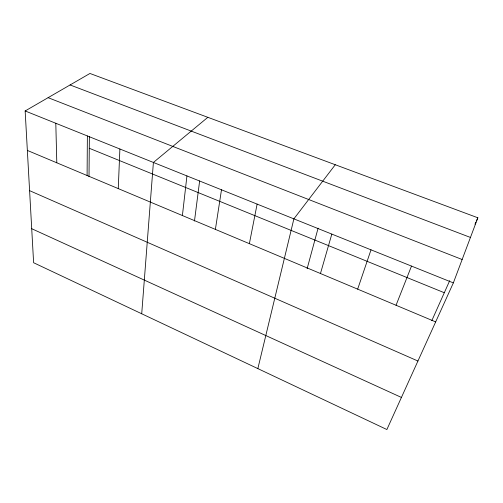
<?xml version="1.0" encoding="UTF-8"?>
<svg xmlns="http://www.w3.org/2000/svg" width="503" height="503" viewBox="0 0 503 503"><rect width="100%" height="100%" fill="white"/><g stroke="black" fill="none" stroke-linecap="round" stroke-linejoin="round"><path stroke-width="0.75" d="M87.094 175.516L87.371 135.948M89.012 176.723L89.377 136.653M118.262 188.606L119.89 149.001M141.714 313.771L153.402 162.463L207.833 117.325M182.4 215.536L186.934 175.924M194.479 221.031L199.641 180.917M215.391 229.393L221.49 189.794M249.375 243.666L257.121 204.105M257.85 368.611L293.884 218.862L335.275 164.739M307.119 268.703L318.097 228.161M320.461 273.519L331.829 234.096M357.664 289.143L371.013 249.834M453.354 282.893L477.85 217.78L89.949 73.463L25.15 110.962L33.613 262.729L386.876 429.537L453.354 282.893L25.15 110.962M396.05 305.258L411.498 266.087M431.813 320.625L449.701 280.668M474.97 224.219L475.926 222.075M476.567 220.641L477.85 217.78M70.093 84.957L470.45 237.447M48.118 97.676L462.15 259.504M89.27 148.272L444.3 292.727M27.351 150.428L435.667 321.901M29.595 190.656L417.936 361.022M31.714 228.708L401.425 397.439M55.802 123.273L56.801 162.796"/></g></svg>
